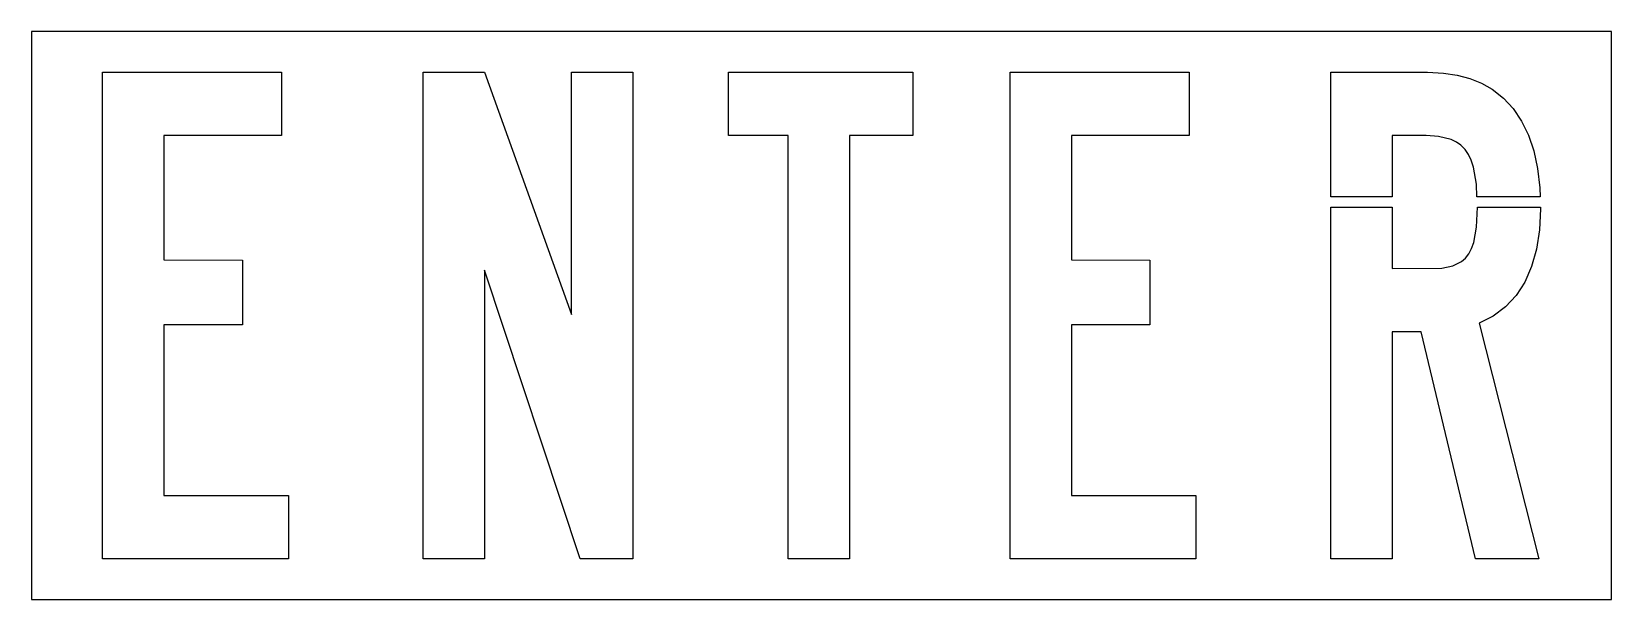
# Model space of a CAD drawing. Extents: x 0 to 78, y 0 to 28.
import ezdxf

# ---------------------------------------------------------------- set-up
doc = ezdxf.new("R2010")
doc.units = 0
doc.layers.add('CUT', color=7, linetype='Continuous')
doc.layers.add('OUTSIDE', color=1, linetype='Continuous')

msp = doc.modelspace()

# ---------------------------------------------------------------- linework, layer by layer
at = {"layer": 'CUT'}
for points in [[(12.339, 22.8841), (6.5305, 22.8819), (6.5305, 16.7398), (10.4053, 16.7355), (10.4048, 13.5363), (6.5305, 13.5315), (6.5305, 5.1181), (12.6786, 5.1159), (12.6793, 2), (3.5, 2.0048), (3.5014, 26), (12.3426, 25.9969)], [(19.3344, 2.0026), (19.3344, 25.9983), (22.3654, 25.9986), (26.6592, 14.0432), (26.6592, 25.9954), (29.6924, 25.9957), (29.6924, 2), (27.0814, 2), (22.3649, 16.2322), (22.3649, 2.0007)], [(37.3582, 2), (37.3582, 22.88), (34.4114, 22.8841), (34.4107, 26), (43.5038, 26), (43.5046, 22.8841), (40.3886, 22.8834), (40.3886, 2.0034)], [(57.1466, 22.8841), (51.3381, 22.8819), (51.3381, 16.7398), (55.2129, 16.7355), (55.2124, 13.5363), (51.3381, 13.5315), (51.3381, 5.1181), (57.4862, 5.1159), (57.4869, 2), (48.3076, 2.0048), (48.3091, 26), (57.1502, 25.9969)], [(70.9449, 21.9452), (70.7723, 22.1938), (70.5705, 22.3959), (70.3509, 22.5502), (70.0931, 22.6753), (69.4624, 22.8354), (68.8504, 22.8824), (67.1757, 22.8841), (67.1758, 19.8508), (64.1421, 19.8508), (64.1421, 25.9954), (68.9174, 25.9998), (69.7094, 25.9568), (70.3797, 25.8524), (71.008, 25.6832), (71.5787, 25.4538), (72.1058, 25.1586), (72.6671, 24.7237), (73.1502, 24.2048), (73.5642, 23.5921), (73.9002, 22.8975), (74.1623, 22.1161), (74.35, 21.2478), (74.4628, 20.293), (74.4786, 19.8508), (71.3634, 19.8508), (71.3368, 20.4814), (71.1942, 21.32), (71.0829, 21.6591)], [(72.7734, 14.4284), (72.1629, 13.971), (71.4678, 13.6222), (74.4119, 2), (71.2979, 2.0031), (68.5996, 13.1996), (67.1726, 13.1926), (67.1726, 2.0031), (64.1421, 2), (64.1421, 19.3488), (67.1758, 19.3488), (67.1759, 16.3155), (69.6299, 16.3354), (70.179, 16.4454), (70.6055, 16.659), (70.8011, 16.8315), (70.9648, 17.0439), (71.0985, 17.2978), (71.2041, 17.5957), (71.3409, 18.3522), (71.3837, 19.3488), (74.4966, 19.3488), (74.5, 19.2534), (74.4498, 18.2175), (74.3025, 17.27), (74.0603, 16.4154), (73.7219, 15.6505), (73.2921, 14.9876)]]:
    msp.add_lwpolyline(points, close=True, dxfattribs=at)
at = {"layer": 'OUTSIDE'}
msp.add_lwpolyline([(0, 0), (78, 0), (78, 28), (0, 28)], close=True, dxfattribs=at)

doc.saveas('drawing.dxf')
